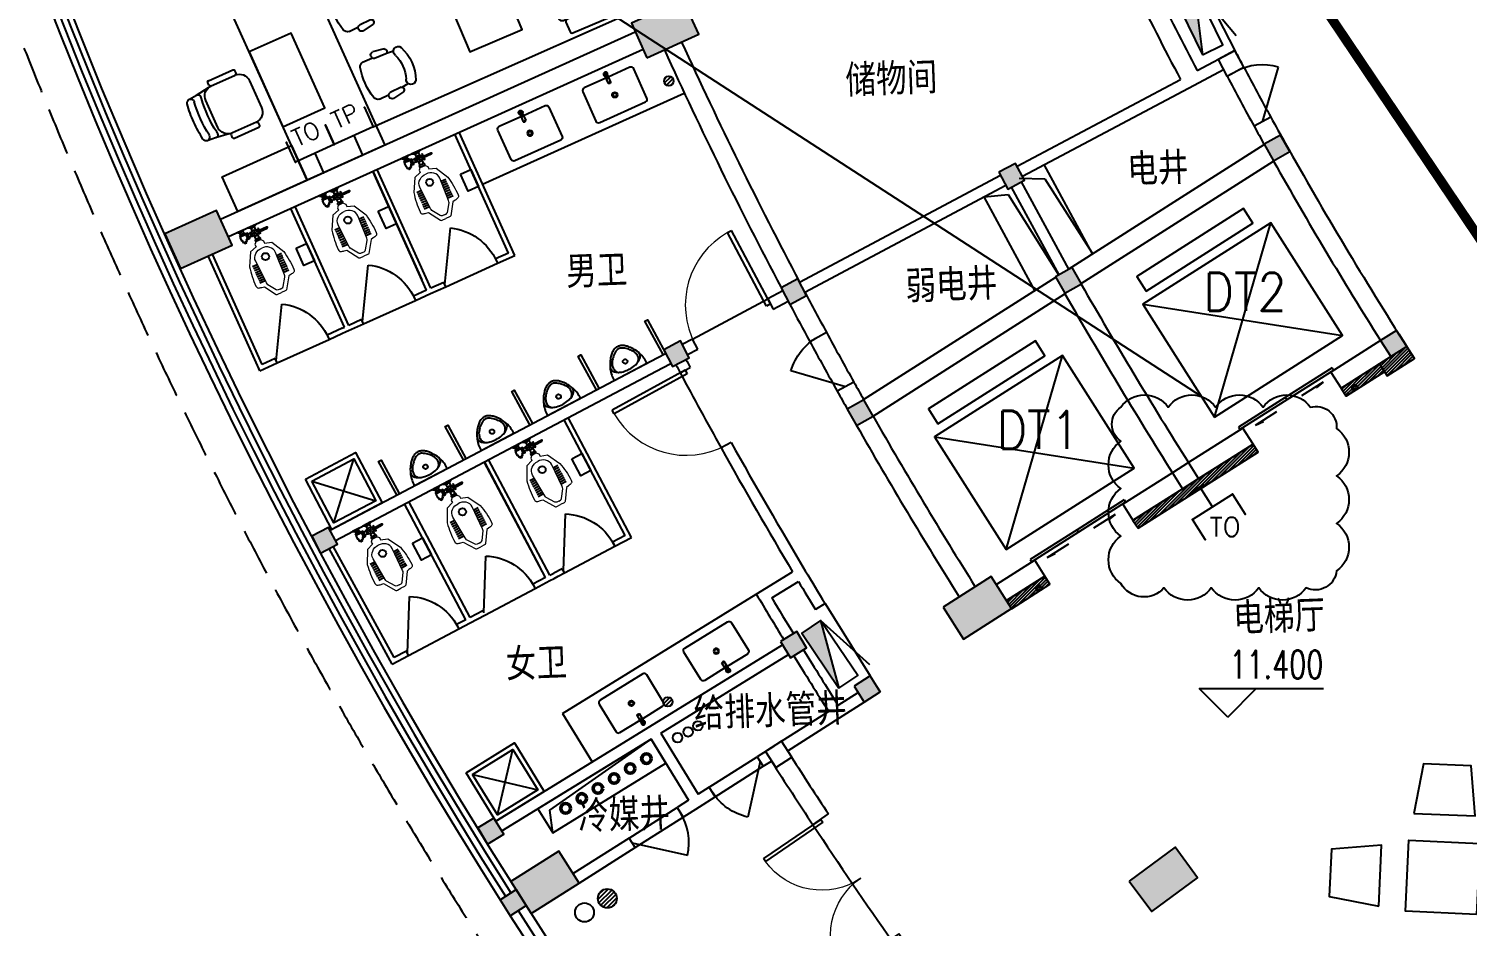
# Model space of a CAD drawing. Extents: x 13680 to 1640314, y -473492 to 65390.
# Drawn here: x 1422564 to 1437735, y -417148 to -407688 of the extents above; entities that cross this region are included whole.
import ezdxf
from ezdxf.enums import TextEntityAlignment as Align

# ---------------------------------------------------------------- set-up
doc = ezdxf.new("R2010")
doc.units = 0
doc.header["$LTSCALE"] = 1000
doc.header["$MEASUREMENT"] = 0
doc.linetypes.add('DASH', pattern=[0.35, 0.25, -0.1])
for name, color, linetype in [('0-桥架', 120, 'Continuous'), ('001', 93, 'Continuous'), ('ACS_FFG_FM_F', 7, 'Continuous'), ('AXIS', 1, 'Continuous'), ('COLUMN', 255, 'Continuous'), ('DIM_ELEV', 3, 'Continuous'), ('EQUIP-通讯', 6, 'Continuous'), ('LINE', 123, 'Continuous'), ('LVRTY', 153, 'Continuous'), ('PUB_HATCH', 8, 'Continuous'), ('PUB_TEXT', 7, 'Continuous'), ('S-提资20140812', 6, 'Continuous'), ('S-消防器材提资', 2, 'Continuous'), ('STAIR', 2, 'Continuous'), ('VPIPE-废水', 31, 'DASH'), ('VPIPE-污水', 2, 'DASH'), ('VPIPE-通气', 3, 'Continuous'), ('WALL', 255, 'Continuous'), ('WINDOW', 2, 'Continuous'), ('WIRE-照明', 120, 'Continuous'), ('卫生间洁具', 8, 'Continuous'), ('洁具', 5, 'Continuous'), ('装修家具', 8, 'Continuous')]:
    doc.layers.add(name, color=color, linetype=linetype)
doc.layers.add('74071 FF-SAN', color=4, linetype='Continuous', lineweight=20)
doc.layers.add('ACS_DLJ_QYG', color=6, linetype='Continuous', lineweight=50)
doc.styles.add('-DXTGEDITXT', font='GEDITXT', dxfattribs={"bigfont": 'DXT'})
doc.styles.add('_HZTXT', font='txt.shx', dxfattribs={"width": 0.8, "bigfont": 'HZTXT.shx'})
doc.styles.add('_TCH_DIM', font='SIMPLEX', dxfattribs={"bigfont": 'GBCBIG'})
doc.styles.add('_TCH_DIM_T3', font='SIMPLEX', dxfattribs={"width": 0.705882, "bigfont": 'GBCBIG'})
doc.styles.add('_TEL_DIM', font='SIMPLEX', dxfattribs={"width": 0.8, "height": 3.5, "bigfont": 'HZTXT'})
doc.styles.add('宋体', font='', dxfattribs={"width": 0.8})
doc.styles.get('宋体').set_extended_font_data('SimSun')
doc.linetypes.add('FENCELINE1', pattern='A,0.25,-0.1,[133,ltypeshp.shx,S=0.1,R=0,X=-0.1,Y=0],-0.1,1', length=1.45)
doc.dimstyles.new('_TCH_ARROW&&100', dxfattribs={"dimtxt": 297.5, "dimasz": 200, "dimexe": 250, "dimexo": 300, "dimgap": 126.25, "dimtad": 1, "dimdec": 0, "dimzin": 0, "dimdsep": 46, "dimtxsty": '_TCH_DIM_T3', "dimcen": 0.09, "dimclrt": 7, "dimazin": 2, "dimtfac": 1, "dimtdec": 0, "dimtix": 1, "dimtmove": 2, "dimatfit": 3, "dimfxl": 1, "dimtolj": 1, "dimtzin": 0, "dimarcsym": 0})

# ---------------------------------------------------------------- blocks, each defined once
blk = doc.blocks.new('dgfsadf')
at = {"layer": 'STAIR'}
for p, q in [((792700, -191091), (795200, -193291)), ((792700, -193291), (795200, -191091))]:
    blk.add_line(p, q, dxfattribs=at)
for points in [[(792700, -191091), (795200, -191091), (795200, -193291), (792700, -193291)], [(792863, -193444), (794950, -193444), (794950, -193732), (792863, -193732)]]:
    blk.add_lwpolyline(points, close=True, dxfattribs=at)
blk = doc.blocks.new('xfx-gz')
at = {"layer": 'S-消防器材提资'}
blk.add_hatch(color=8, dxfattribs=at).paths.add_polyline_path([(0, 240), (0, 0), (700, 0)])
at = {"layer": 'S-消防器材提资', "color": 8}
for p, q in [((678, 408), (0, 240)), ((0, 240), (700, 0))]:
    blk.add_line(p, q, dxfattribs=at)
blk.add_lwpolyline([(700, 0), (700, 240), (0, 240), (0, 0)], close=True, dxfattribs=at)
blk = doc.blocks.new('*D358')
at = {"layer": 'AXIS', "color": 0, "lineweight": -2, "transparency": 16777216}
for p, q in [((1497471, -403645), (1494221, -403645)), ((1545386, -459746), (1544877, -462956))]:
    blk.add_line(p, q, dxfattribs=at)
blk.add_arc((1554271, -403645), 59800, 180.19165, 260.80826, dxfattribs=at)
at = {"layer": 'AXIS', "color": 0, "transparency": 16777216}
for points in [[(1494438, -403845), (1494505, -403845), (1494471, -403645)], [(1544724, -462645), (1544714, -462710), (1544916, -462709)]]:
    blk.add_solid(points, dxfattribs=at)
at = {"layer": 'Defpoints', "color": 0, "transparency": 16777216}
for p in [(1497771, -403645), (1554271, -403645), (1500989, -430794), (1545433, -459450)]:
    blk.add_point(p, dxfattribs=at)
at = {"layer": 'AXIS', "color": 7, "transparency": 16777216, "insert": (1509008, -442304), "char_height": 297.5, "attachment_point": 5, "rotation": 310.5, "style": '_TCH_DIM_T3'}
blk.add_mtext('\\A1;81°', dxfattribs=at)
blk = doc.blocks.new('A$C00DD16A7')
at = {"layer": 'WALL'}
h = blk.add_hatch(dxfattribs=at)
h.set_pattern_fill('ANSI31', color=8, scale=15)
h.set_pattern_definition([(45, (-30687.793, -41431.23), (-16.83798, 16.83798), [])])
h.paths.add_polyline_path([(-1654, -1393), (-1680, -1351), (-1638, -1324), (-1611, -1366), (-1527, -1313), (-1581, -1228), (-1986, -1485), (-1932, -1570)])
h.paths.add_polyline_path([(-652, -639), (-598, -723), (-28, -361), (-39, -345), (88, -264), (98, -281), (668, 81), (615, 165)])
h.paths.add_polyline_path([(1597, 670), (1681, 723), (1654, 766), (1697, 792), (1723, 750), (2002, 927), (1949, 1012), (1544, 755)])
at = {"layer": 'WALL', "color": 2}
for points in [[(1544, 755), (1949, 1012), (2002, 927), (1597, 670)], [(-598, -723), (668, 81), (615, 165), (-652, -639)], [(-1932, -1570), (-1527, -1313), (-1581, -1228), (-1986, -1485)]]:
    blk.add_lwpolyline(points, close=True, dxfattribs=at)
for points in [[(1654, 766), (1681, 723), (1723, 750), (1697, 792), (1654, 766)], [(-39, -345), (-28, -361), (98, -281), (88, -264), (-39, -345)], [(-1680, -1351), (-1654, -1393), (-1611, -1366), (-1638, -1324), (-1680, -1351)]]:
    blk.add_lwpolyline(points, dxfattribs=at)
at = {"layer": 'WALL', "color": 1}
for centre in [(1689, 758), (-1646, -1358)]:
    blk.add_circle(centre, 15, dxfattribs=at)
blk = doc.blocks.new('A$C3F8F24B0')
at = {"layer": 'WALL'}
h = blk.add_hatch(dxfattribs=at)
h.set_pattern_fill('ANSI31', color=8, scale=15)
h.set_pattern_definition([(45, (-136182.277, -35183.407), (-16.8379802, 16.8379802), [])])
h.paths.add_polyline_path([(0, 127), (80, 0), (368, 182), (287, 309)])
at = {"layer": 'WALL', "color": 2}
blk.add_lwpolyline([(0, 127), (80, 0), (368, 182), (287, 309), (0, 127)], dxfattribs=at)
blk = doc.blocks.new('$DorLib2D$00000228')
at = {"color": 0}
blk.add_line((0.5, 0), (0, 0.866), dxfattribs=at)
blk.add_arc((0.5, 0), 1, 120, 180, dxfattribs=at)
blk = doc.blocks.new('A$C59BC2475')
at = {"layer": '卫生间洁具', "color": 8}
for p, q in [((15, 226), (50, 150)), ((42, 238), (76, 162))]:
    blk.add_line(p, q, dxfattribs=at)
for radius in [28.6, 19]:
    blk.add_circle((120, 29), radius, dxfattribs=at)
for centre, radius, start, end in [((22, 247), 21.9, 303.7888, 284.8126), ((22, 247), 11.7, 310.7142, 277.8871), ((22, 247), 10.2, 312.6958, 275.9055), ((23, 245), 2.73, 24.3007, 204.3007), ((298, 344), 295, 199.8088, 208.7925), ((-234, 104), 295, 19.8088, 28.7925), ((42, 203), 2.73, 204.3007, 24.3007)]:
    blk.add_arc(centre, radius, start, end, dxfattribs=at)
at = {"layer": '卫生间洁具', "color": 8, "extrusion": (-1.1128e-26, -1.18513e-26, -1)}
for centre in [(59, 165), (59, 164), (63, 156)]:
    blk.add_ellipse(centre, major_axis=(-13.3, -6), ratio=0.448066, start_param=3.141593, end_param=6.283185, dxfattribs=at)
blk = doc.blocks.new('A$C61F337F3')
at = {"layer": '卫生间洁具', "color": 4}
blk.add_lwpolyline([(-455, -170), (-683, -273, 0.414214), (-698, -313), (-559, -623, 0.414214), (-519, -638), (-36, -420, 0.414214), (-21, -380), (-161, -70, 0.414214), (-200, -55), (-429, -158)], format="xyb", dxfattribs=at)
at = {"layer": '卫生间洁具'}
blk.add_blockref('A$C59BC2475', (-480, -375), dxfattribs=at)
blk = doc.blocks.new('grgrewg')
at = {"layer": 'LVRTY', "color": 4}
blk.add_lwpolyline([(129402, -1172047), (130002, -1172047), (130002, -1172647), (129402, -1172647)], close=True, dxfattribs=at)
at = {"layer": 'LVRTY', "color": 8}
blk.add_lwpolyline([(129452, -1172097), (129952, -1172097), (129952, -1172597), (129452, -1172597)], close=True, dxfattribs=at)
for points in [[(129452, -1172097), (129952, -1172597)], [(129452, -1172597), (129952, -1172097)]]:
    blk.add_lwpolyline(points, dxfattribs=at)
blk = doc.blocks.new('$plan$00000387')
at = {"color": 4}
for points in [[(-195, 0), (195, 0, -0.056281), (192, -62, -0.051243), (175, -126, -0.047086), (144, -190, -0.038643), (109, -237, -0.050944), (77, -268, -0.073316), (37, -291, -0.092337), (0, -298, -0.092337), (-37, -291, -0.073316), (-77, -268, -0.050944), (-109, -237, -0.038643), (-144, -190, -0.047086), (-175, -126, -0.051243), (-192, -62, -0.056281)], [(0, -146, 0.999985), (0, -98, 0.999985)]]:
    blk.add_lwpolyline(points, format="xyb", close=True, dxfattribs=at)
at = {"color": 8}
for points in [[(-169, -140, -0.078162), (-171, -115, -0.158684), (-159, -87, -0.087457), (-117, -54, -0.073385), (-70, -37, -0.051629), (0, -29), (0, -29, -0.051629), (70, -37, -0.073385), (117, -54, -0.087457), (159, -87, -0.158684), (171, -115, -0.078162), (169, -140)], [(117, -54, -0.099174), (139, -85, -0.110283), (145, -118, -0.092873), (136, -158, -0.05733), (119, -188, -0.037877), (85, -227, -0.072182), (35, -264, -0.124936), (0, -273), (0, -273, -0.124936), (-35, -264, -0.072182), (-85, -227, -0.037877), (-119, -188, -0.05733), (-136, -158, -0.092873), (-145, -118, -0.110283), (-139, -85, -0.099174), (-117, -54)]]:
    blk.add_lwpolyline(points, format="xyb", dxfattribs=at)
blk = doc.blocks.new('A$C0B520725')
at = {"layer": '装修家具', "color": 8}
for p, q in [((574, 2310), (501, 2330)), ((582, 2303), (704, 2260)), ((597, 2354), (724, 2330)), ((832, 2230), (733, 2265)), ((432, 1942), (364, 1976)), ((419, 1893), (529, 1826)), ((442, 1941), (561, 1891)), ((676, 1828), (579, 1868)), ((292, 1581), (219, 1601)), ((300, 1574), (422, 1531)), ((315, 1625), (442, 1601)), ((550, 1500), (451, 1536)), ((1754, 1369), (1641, 1079)), ((1903, 1486), (1892, 1457)), ((1901, 1437), (1901, 1437)), ((2168, 1334), (1901, 1437)), ((2184, 1393), (1923, 1494)), ((2182, 1345), (2193, 1373)), ((150, 1213), (82, 1246)), ((2320, 1247), (2189, 1320)), ((2267, 1208), (2274, 1230)), ((2394, 1208), (2320, 1247)), ((137, 1164), (247, 1097)), ((160, 1212), (279, 1162)), ((394, 1098), (297, 1139)), ((1641, 1079), (1641, 1079)), ((2113, 896), (2225, 1186)), ((1684, 920), (1673, 892)), ((1701, 930), (1962, 829)), ((1704, 929), (1704, 929)), ((1682, 872), (1943, 771)), ((1963, 779), (1974, 808)), ((1996, 822), (2142, 788)), ((2118, 830), (2128, 849)), ((2142, 788), (2223, 765))]:
    blk.add_line(p, q, dxfattribs=at)
for points in [[(1123, 2572), (365, 613), (1204, 289), (1962, 2247)], [(1739, 1672), (1427, 864), (974, 1039), (1287, 1847)], [(1349, 662), (1204, 289), (1950, 0), (2095, 373)]]:
    blk.add_lwpolyline(points, close=True, dxfattribs=at)
for centre, radius, start, end in [((771, 2022), 489, 136.1102, 181.5881), ((778, 2019), 394, 138.5626, 179.1358), ((450, 2320), 51.9, 309.1666, 127.5841), ((598, 2326), 27.9, 91.0726, 236.5665), ((708, 2297), 36.8, 262.856, 65.3359), ((158, 2259), 708, 324.6071, 353.0912), ((791, 2173), 70.3, 1.2819, 54.3409), ((333, 2018), 51.9, 190.1142, 8.5317), ((438, 1914), 27.9, 81.1318, 226.6257), ((540, 1861), 36.8, 252.3624, 54.8424), ((684, 1898), 70.3, 263.3575, 316.4165), ((489, 1293), 489, 136.1102, 181.5881), ((496, 1290), 394, 138.5626, 179.1358), ((168, 1591), 51.9, 309.1666, 127.5841), ((316, 1597), 27.9, 91.0726, 236.5665), ((426, 1567), 36.8, 262.856, 65.3359), ((-124, 1530), 708, 324.6071, 353.0912), ((509, 1443), 70.3, 1.2819, 54.3409), ((1862, 1327), 117, 70.7594, 158.8492), ((1906, 1451), 15.6, 158.8492, 248.8492), ((1917, 1480), 15.6, 68.8492, 158.8492), ((2179, 1379), 15.6, 338.8492, 68.8492), ((51, 1288), 51.9, 190.1142, 8.5317), ((2167, 1350), 15.6, 248.8492, 338.8492), ((2116, 1228), 117, 338.8492, 65.7577), ((2304, 1218), 32.5, 61.5131, 158.7685), ((156, 1184), 27.9, 81.1318, 226.6257), ((258, 1132), 36.8, 252.3624, 54.8424), ((402, 1168), 70.3, 263.3575, 316.4165), ((1750, 1037), 117, 158.8492, 246.9389), ((1002, 1491), 1296, 330.2968, 347.4015), ((1081, 1462), 1296, 330.2968, 347.4015), ((2383, 1173), 37.3, 71.5424, 170.1312), ((1082, 1460), 1374, 338.9144, 347.4015), ((2382, 1168), 41.7, 349.0015, 72.8023), ((1699, 915), 15.6, 68.8492, 158.8492), ((1083, 1463), 1374, 330.2968, 338.7839), ((1688, 886), 15.6, 158.8492, 248.8492), ((1949, 785), 15.6, 248.8492, 338.8492), ((2004, 938), 117, 248.8492, 338.8492), ((1960, 814), 15.6, 338.8492, 59.8903), ((2146, 818), 30.1, 156.7185, 259.6921), ((2261, 805), 55.7, 165.1521, 226.8927), ((2242, 798), 38.4, 239.9658, 335.7013)]:
    blk.add_arc(centre, radius, start, end, dxfattribs=at)
blk = doc.blocks.new('A$C78CF44EF')
at = {"layer": '装修家具', "color": 8}
for p, q in [((2574, 1083), (1204, 1083)), ((1889, 1083), (1889, 401))]:
    blk.add_line(p, q, dxfattribs=at)
at = {"layer": '装修家具', "color": 4}
blk.add_line((2563, 1138), (1215, 1138), dxfattribs=at)
at = {"layer": '装修家具', "color": 4, "flags": 128}
for points in [[(1204, 478, -0.414214), (1182, 456), (1071, 456, -0.414216), (1049, 478), (1049, 1226, -0.198904), (1056, 1242, -0.198911), (1071, 1248), (1182, 1248, -0.414211), (1204, 1226, -0.414211)], [(1204, 1149), (1204, 1270, -0.198896), (1208, 1278, -0.198912), (1215, 1281), (2563, 1281, -0.414208), (2574, 1270), (2574, 1149)], [(1204, 1226), (1204, 445, 0.414215), (1248, 401), (2530, 401, 0.414214), (2574, 445), (2574, 1226)], [(2574, 1226, -0.414214), (2596, 1248), (2707, 1248, -0.198912), (2723, 1242, -0.198912), (2729, 1226), (2729, 478, -0.414218), (2707, 456), (2596, 456, -0.414216), (2574, 478, -0.414216)]]:
    blk.add_lwpolyline(points, format="xyb", dxfattribs=at)
at = {"layer": '装修家具', "color": 4}
blk.add_lwpolyline([(2489, -599), (1289, -599), (1289, 1), (2489, 1)], close=True, dxfattribs=at)
at = {"layer": '装修家具', "color": 8}
for centre, start, end in [((1215, 1149), 180, 270), ((2563, 1149), 270, 0)]:
    blk.add_arc(centre, 11, start, end, dxfattribs=at)
blk = doc.blocks.new('43f4f')
at = {"layer": '装修家具', "color": 4}
for points in [[(-14671, 28428), (-14217, 28887), (-14634, 29211), (-14989, 28856), (-14671, 28428)], [(-13738, 28902), (-13279, 28448), (-12956, 28865), (-13311, 29220), (-13738, 28902)], [(-13968, 27669), (-14498, 28199), (-13968, 28729), (-13437, 28199), (-13968, 27669)], [(-14197, 27496), (-14656, 27950), (-14980, 27533), (-14625, 27178), (-14197, 27496)], [(-13265, 27969), (-13719, 27510), (-13302, 27187), (-12947, 27542), (-13265, 27969)]]:
    blk.add_lwpolyline(points, dxfattribs=at)
blk = doc.blocks.new('A$C6CAE1B6A')
at = {"color": 8}
for p, q in [((186, 387), (186, 325)), ((209, 387), (209, 326)), ((233, 387), (233, 327)), ((257, 387), (257, 328)), ((281, 387), (281, 329)), ((305, 387), (305, 330)), ((329, 387), (329, 331)), ((353, 387), (353, 332)), ((376, 387), (376, 333)), ((732, 361), (716, 361)), ((732, 338), (716, 338)), ((755, 366), (732, 366)), ((755, 331), (732, 331)), ((770, 391), (770, 311)), ((664, 240), (622, 240)), ((663, 201), (622, 201)), ((753, 240), (714, 240)), ((753, 201), (715, 201)), ((770, 268), (770, 172)), ((186, 53), (186, 115)), ((209, 53), (209, 114)), ((233, 53), (233, 113)), ((257, 53), (257, 112)), ((281, 53), (281, 111)), ((305, 53), (305, 110)), ((329, 53), (329, 109)), ((353, 53), (353, 108)), ((376, 53), (376, 107))]:
    blk.add_line(p, q, dxfattribs=at)
for points in [[(716, 374), (712, 374), (712, 378), (706, 378), (706, 382), (671, 382), (671, 376), (646, 376), (646, 363), (631, 363), (631, 344), (646, 344), (646, 329), (661, 329), (661, 324), (667, 324), (667, 313), (707, 313), (719, 321)], [(605, 247), (605, 193)], [(622, 193), (622, 247)], [(669, 245), (669, 263), (712, 263), (712, 243)], [(712, 197), (712, 178), (669, 178), (669, 195)], [(683, 167), (683, 83), (686, 80), (686, 76), (690, 76)], [(697, 167), (697, 83), (694, 80), (694, 76), (690, 76)]]:
    blk.add_lwpolyline(points, dxfattribs=at)
for points in [[(719, 313), (660, 313), (660, 293), (719, 293)], [(732, 379), (716, 379), (716, 321), (732, 321)], [(718, 178), (662, 178), (662, 167), (718, 167)], [(671, 293), (709, 293), (709, 263), (671, 263)]]:
    blk.add_lwpolyline(points, close=True, dxfattribs=at)
for centre, radius in [((416, 220), 37.7), ((689, 220), 32.4), ((689, 220), 12)]:
    blk.add_circle(centre, radius, dxfattribs=at)
for centre, radius, start, end in [((808, 351), 55, 133.5861, 226.4139), ((614, 239), 12, 43.7102, 136.2898), ((614, 201), 12, 223.7102, 316.2898), ((817, 220), 67.5, 135.0245, 224.9756)]:
    blk.add_arc(centre, radius, start, end, dxfattribs=at)
at = {"layer": '74071 FF-SAN', "color": 8}
for points in [[(605, 220), (605, 244), (578, 269), (551, 269), (526, 343), (387, 417, 0.052543), (173, 440, 0.132929), (154, 435, 0.161391), (145, 425, 0.043176), (139, 407, 0.005173), (135, 387), (130, 361), (5, 279, 0.19508), (0, 262), (0, 220)], [(41, 220), (41, 242, -0.210701), (52, 261), (136, 319, -0.078002), (159, 324), (413, 335, -0.245665), (487, 300, -0.196051), (513, 220, -0.196051)], [(605, 220), (605, 196), (578, 171), (551, 171), (526, 97), (387, 23, -0.052543), (173, 0, -0.132929), (154, 5, -0.161391), (145, 15, -0.043176), (139, 33, -0.005173), (135, 53), (130, 79), (5, 161, -0.19508), (0, 178), (0, 220)], [(41, 220), (41, 198, 0.210701), (52, 179), (136, 121, 0.078002), (159, 116), (413, 105, 0.245665), (487, 140, 0.196051), (513, 220, 0.196051)]]:
    blk.add_lwpolyline(points, format="xyb", dxfattribs=at)
blk = doc.blocks.new('$DorLib2D$00000130')
at = {"color": 0, "linetype": 'Continuous'}
for p, q in [((-0.533, 0.66), (-0.533, 0.513)), ((0, 0.66), (-0.533, 0.66)), ((0, 0.513), (0, 0.66)), ((0.533, 0.66), (0, 0.66)), ((0.533, 0.66), (0.533, 0.513)), ((0, 0.513), (-0.533, 0.513)), ((0.533, 0.513), (0, 0.513)), ((-0.385, 0.269), (-0.14, 0.269)), ((-0.385, 0.269), (-0.3, 0.214)), ((-0.3, 0.214), (-0.3, 0.269)), ((0.385, 0.269), (0.14, 0.269)), ((0.3, 0.214), (0.3, 0.269)), ((0.385, 0.269), (0.3, 0.214))]:
    blk.add_line(p, q, dxfattribs=at)
blk = doc.blocks.new('$DorLib2D$00000114')
at = {"color": 0}
blk.add_line((0.5, 0), (-0.207, 0.707), dxfattribs=at)
blk.add_arc((0.5, 0), 1, 135, 180, dxfattribs=at)
blk = doc.blocks.new('$DorLib2D$00000001')
for p, q in [((0.45, 0.975), (0.5, 0.975)), ((0.45, 0), (0.45, 0.975)), ((0.5, 0), (0.5, 0.975)), ((0.5, 0), (0.45, 0))]:
    blk.add_line(p, q)
at = {"lineweight": 13}
blk.add_arc((0.475, 0), 0.975, 91.4693, 180, dxfattribs=at)
blk = doc.blocks.new('$DorLib2D$00000002')
for p, q in [((-0.5, 0), (-0.5, 0.4875)), ((-0.475, 0.4875), (-0.5, 0.4875)), ((-0.475, 0), (-0.475, 0.4875)), ((0.475, 0), (0.475, 0.4875)), ((0.475, 0.4875), (0.5, 0.4875)), ((0.5, 0), (0.5, 0.4875)), ((-0.5, 0), (-0.475, 0)), ((0.5, 0), (0.475, 0))]:
    blk.add_line(p, q)
at = {"lineweight": 13}
for centre, start, end in [((-0.4875, 0), 0, 88.53072), ((0.4875, 0), 91.46928, 180)]:
    blk.add_arc(centre, 0.4875, start, end, dxfattribs=at)
blk = doc.blocks.new('_FZHK')
blk.add_lwpolyline([(-0.5, -0.5), (0.5, -0.5), (0.5, 0.5), (-0.5, 0.5)], close=True)
blk = doc.blocks.new('$equip$00001847')
for p, q in [((-0.5, 0.499), (-0.5, 0.999)), ((0.5, 0.999), (0.5, 0.499)), ((0.5, 0.499), (-0.5, 0.499)), ((0, 0.5), (0, 0))]:
    blk.add_line(p, q)
for p in [(-0.5, 0.999), (0.5, 0.999), (-0.5, 0.499), (0.5, 0.499), (0, 0)]:
    blk.add_point(p)
at = {"color": 7, "style": '_TEL_DIM'}
blk.add_attdef('$TEXT$', text='', height=0.4, dxfattribs=at).set_placement((0, 0.999), align=Align.MIDDLE_CENTER)
at = {"color": 7, "style": '_TEL_DIM', "flags": 1}
blk.add_attdef('A', text='', height=0.00002, dxfattribs=at).set_placement((0, 0), align=Align.MIDDLE_CENTER)
blk = doc.blocks.new('$equip$00001867')
for p, q in [((-0.5, 0.499), (-0.5, 0.999)), ((0.5, 0.999), (0.5, 0.499)), ((0.5, 0.499), (-0.5, 0.499)), ((0, 0.5), (0, 0))]:
    blk.add_line(p, q)
for p in [(-0.5, 0.999), (0.5, 0.999), (-0.5, 0.499), (0.5, 0.499), (0, 0)]:
    blk.add_point(p)
at = {"color": 7, "style": '_TEL_DIM'}
blk.add_attdef('$TEXT$', text='', height=0.4, dxfattribs=at).set_placement((0, 0.999), align=Align.MIDDLE_CENTER)
at = {"color": 7, "style": '_TEL_DIM', "flags": 1}
blk.add_attdef('A', text='', height=0.00002, dxfattribs=at).set_placement((0, 0), align=Align.MIDDLE_CENTER)
blk = doc.blocks.new('4FX')
at = {"layer": '001'}
h = blk.add_hatch(dxfattribs=at)
h.set_pattern_fill('ANSI31', color=256, scale=20, style=0)
h.set_pattern_definition([(45, (912021.59, 1496734.785), (-22.4506403, 22.4506403), [])])
edge = h.paths.add_edge_path()
edge.add_arc((1508911.4, -433017.2), 100, 0, 360)
at = {"layer": 'PUB_HATCH', "linetype": 'ByBlock'}
for points in [[(1509712.1, -423544.1), (1509165.3, -423791), (1509329.9, -424155.6), (1509876.7, -423908.7)], [(1516013.1, -424970.7), (1515838.6, -425068.4), (1515936.4, -425242.9), (1516110.9, -425145.1)], [(1513311.3, -425445.9), (1513217.7, -425269.1), (1513041, -425362.7), (1513134.5, -425539.5)], [(1504790.5, -425766.2), (1504244, -426012.9, 0.0018248), (1504408.6, -426377.5), (1504955.1, -426130.8)], [(1513814.2, -426365.8), (1513640, -426464.1), (1513738.3, -426638.3), (1513912.5, -426540)], [(1510920, -426485.9), (1510743.3, -426579.5), (1510836.9, -426756.3), (1511013.6, -426662.7)], [(1517236.2, -427030.3), (1517067.3, -427137.5), (1517174.5, -427306.4), (1517343.3, -427199.2)], [(1509682.6, -427141.1), (1509505.8, -427234.7), (1509599.4, -427411.5), (1509776.2, -427317.9)], [(1511615.9, -427760.5), (1511442, -427859.3), (1511540.8, -428033.2), (1511714.7, -427934.4)], [(1505971, -429106.3), (1505794.4, -429199.8, 0.0009124), (1505888, -429376.6), (1506064.6, -429283.1)], [(1513175.3, -429962.5), (1512960.9, -429624.8), (1512454.3, -429946.3), (1512668.7, -430284)], [(1510908.5, -430205.3), (1510738.1, -430310.1), (1510842.9, -430480.5), (1511013.3, -430375.7)], [(1511683.7, -430672.5), (1511514.8, -430779.6), (1511622, -430948.5), (1511790.8, -430841.3)], [(1507714.7, -432170.2), (1507544.6, -432274.9, 0.0009124), (1507649.4, -432445.2), (1507819.5, -432340.5)], [(1514898.9, -432477.5), (1514416.3, -432834), (1514654, -433155.8), (1515136.6, -432799.3)]]:
    blk.add_hatch(color=256, dxfattribs=at).paths.add_polyline_path(points)
h = blk.add_hatch(color=256, dxfattribs=at)
h.paths.add_polyline_path([(1508401.6, -432518.3), (1507895.3, -432839.6, 0.0018248), (1508109.6, -433177.3), (1508615.9, -432856)])
h.paths.add_polyline_path([(1507948.5, -432924.2), (1507779.8, -433031.3, 0.0004545), (1507833.3, -433115.8), (1507886.8, -433200.2), (1508055.7, -433093.1)])
at = {"layer": '洁具'}
h = blk.add_hatch(dxfattribs=at)
h.set_pattern_fill('ANSI31', color=256, scale=20, style=0)
h.set_pattern_definition([(45, (1418759.782, -517011.638), (-22.45064, 22.45064), [])])
h.paths.add_polyline_path([(1509609.6, -424401.2, 1), (1509509.6, -424401.2, 1)])
h = blk.add_hatch(dxfattribs=at)
h.set_pattern_fill('ANSI31', color=256, scale=20, style=0)
h.set_pattern_definition([(45, (1418749.798, -523554.926), (-22.45064, 22.45064), [])])
h.paths.add_polyline_path([(1509599.6, -430944.5, 1), (1509499.6, -430944.5, 1)])
at = {"layer": '001'}
for centre in [(1508911.4, -433017.2), (1508670.7, -433165)]:
    blk.add_circle(centre, 100, dxfattribs=at)
at = {"layer": 'ACS_DLJ_QYG'}
for centre in [(1509153.3, -431648.8), (1509323.6, -431544), (1508982.9, -431753.6), (1508642.2, -431963.2), (1508812.6, -431858.4), (1508471.9, -432068)]:
    blk.add_circle(centre, 50, dxfattribs=at)
at = {"layer": 'ACS_FFG_FM_F'}
blk.add_lwpolyline([(1508177.4, -432074), (1508338.1, -432327.3), (1509529.9, -431593.3), (1509372.7, -431337.8)], close=True, dxfattribs=at)
blk.add_lwpolyline([(1508338.1, -432327.3), (1508306, -432088.3), (1509372.7, -431337.8)], dxfattribs=at)
at = {"layer": 'DIM_ELEV'}
for p, q in [((1515454.8, -431105.6), (1515154.8, -430805.6)), ((1515154.8, -430805.6), (1516463.4, -430805.6)), ((1515454.8, -431105.6), (1515754.8, -430805.6))]:
    blk.add_line(p, q, dxfattribs=at)
at = {"layer": 'LINE', "color": 8, "linetype": 'DASH', "ltscale": 2}
blk.add_arc((1554271.3, -403645.3), 55400, 179.17262, 261.82632, dxfattribs=at)
at = {"layer": 'LINE', "linetype": 'DASH', "ltscale": 2}
blk.add_arc((1554271.3, -403645.3), 40400, 178.86539, 262.13356, dxfattribs=at)
at = {"layer": 'LVRTY'}
blk.add_line((1507733, -426277.3), (1507753.5, -426322.8), dxfattribs=at)
at = {"layer": 'PUB_TEXT', "linetype": 'Continuous', "ltscale": 1.1}
for p, q in [((1514029, -426222.8), (1513519.1, -425281.6)), ((1513255.3, -425424.4), (1513525.6, -425432.9)), ((1513525.6, -425432.9), (1514020.7, -426207.6)), ((1512885.6, -425623.7), (1513139.9, -425597.2)), ((1513420, -426610.2), (1512885.6, -425623.7)), ((1513139.9, -425597.2), (1513673.7, -426448.8))]:
    blk.add_line(p, q, dxfattribs=at)
at = {"layer": 'VPIPE-废水', "linetype": 'Continuous'}
blk.add_circle((1509866.9, -431198.6), 50, dxfattribs=at)
at = {"layer": 'VPIPE-污水', "linetype": 'Continuous'}
blk.add_circle((1509652.5, -431323.2), 50, dxfattribs=at)
at = {"layer": 'VPIPE-通气', "linetype": 'Continuous'}
blk.add_circle((1509763.2, -431262.8), 50, dxfattribs=at)
at = {"layer": 'WALL', "color": 4, "linetype": 'ByBlock'}
blk.add_line((1515083.7, -423206.4), (1515530, -424079.7), dxfattribs=at)
at = {"layer": 'WALL'}
for p, q in [((1504832.1, -425858.3), (1509206.8, -423883)), ((1504914.4, -426040.5), (1509289.1, -424065.3)), ((1515132.5, -424290.4), (1515529.9, -424079.1)), ((1515100.4, -424443.4), (1515409.3, -424279.1)), ((1515447.5, -424350.6), (1515520.8, -424310.9)), ((1515623.1, -424255.4), (1515623.3, -424255.3)), ((1513234, -425299.9), (1514955.9, -424384.3)), ((1513290.1, -425405.9), (1515100.4, -424443.4)), ((1515909.2, -424782.8), (1515733.4, -424878.1)), ((1513775.2, -426384.2), (1515840, -425071)), ((1513910, -426535.5), (1515938.2, -425245.6)), ((1510938.5, -426520.4), (1513057.4, -425393.8)), ((1510994.7, -426626.4), (1513113.5, -425499.8)), ((1513170.8, -425520.3), (1513672.2, -426445.9)), ((1513276.8, -425464.2), (1513775.2, -426384.2)), ((1511614.9, -427758.2), (1513642.5, -426468.6)), ((1510761.7, -426614.4), (1510603.2, -426698.7)), ((1510603.2, -426698.7), (1510659.5, -426804.6)), ((1510659.5, -426804.6), (1510817.9, -426720.4)), ((1511713.8, -427932.3), (1513737.5, -426645.2)), ((1511047.1, -427146.6), (1511222.2, -427050)), ((1509808.6, -427121.2), (1509702, -427177.8)), ((1509758.2, -427283.9), (1509864.9, -427227.2)), ((1509864.9, -427227.2), (1509808.6, -427121.2)), ((1517067.4, -427137.2), (1516543.7, -427469.5)), ((1517343.2, -427199), (1517343.4, -427198.9)), ((1505987.2, -429137), (1509437.5, -427318.5)), ((1509437.3, -427318.6), (1509525.4, -427271.7)), ((1509493.6, -427424.6), (1509581.6, -427377.8)), ((1516650.9, -427638.4), (1517174.3, -427306.2)), ((1506043.4, -429243), (1509493.4, -427424.7)), ((1509680.7, -427478.2), (1509786, -427420.7)), ((1516543.7, -427469.5), (1516650.9, -427638.4)), ((1511512, -427575.3), (1511336.9, -427671.9)), ((1515615, -428058.9), (1515040.9, -428423.2)), ((1515722.1, -428227.8), (1515615, -428058.9)), ((1510217.3, -428210.6), (1510111.9, -428268.2)), ((1515147.8, -428592.3), (1515722.1, -428227.8)), ((1514872.1, -428530.4), (1514348.3, -428862.8)), ((1514455.5, -429031.7), (1514978.9, -428699.5)), ((1514348.3, -428862.8), (1514455.5, -429031.7)), ((1513419.5, -429452.2), (1513014.5, -429709.2)), ((1513526.7, -429621.1), (1513419.5, -429452.2)), ((1510482.4, -429809.7), (1510865.7, -429573.9)), ((1513121.7, -429878.1), (1513526.7, -429621.1)), ((1510646.3, -429849.8), (1510927.4, -429676.9)), ((1511208.3, -429909.2), (1511105.9, -429971.7)), ((1509361, -431204.1), (1510759, -430344)), ((1509474.9, -431274.9), (1510821.9, -430446.3)), ((1511346.2, -430981.2), (1511557.6, -430847)), ((1511726.4, -430739.9), (1511726.6, -430739.8)), ((1511726.6, -430739.8), (1511790.9, -430841.1)), ((1511790.7, -430841.2), (1511790.9, -430841.1)), ((1511359.9, -431114.6), (1511621.9, -430948.3)), ((1510749.2, -431360), (1511244.9, -431045.5)), ((1510814.3, -431460.9), (1511359.9, -431114.6)), ((1507735.6, -432204.1), (1509361, -431204.1)), ((1509474.9, -431274.9), (1509870.4, -431917.7)), ((1507798.4, -432306.3), (1509372.7, -431337.8)), ((1509372.7, -431337.8), (1509769.1, -431982)), ((1510662.6, -431415), (1510491.7, -431523.4)), ((1510662.6, -431415), (1510684.6, -431401)), ((1510491.7, -431523.4), (1510556, -431624.7)), ((1510556, -431624.7), (1510642.6, -431569.8)), ((1509985.1, -431844.9), (1509870.4, -431917.7)), ((1510049.4, -431946.2), (1509985.1, -431844.9)), ((1509769.1, -431982), (1509647.3, -432059.3)), ((1509647.3, -432059.3), (1509711.6, -432160.7)), ((1509711.6, -432160.7), (1509883.4, -432051.6)), ((1509883.4, -432051.6), (1510049.4, -431946.2)), ((1511079.1, -432240.3), (1511244.3, -432127.5)), ((1507565.1, -432308.9), (1507565.2, -432308.9)), ((1507565.1, -432308.9), (1507628, -432411.1)), ((1509140.7, -432380.8), (1508551.6, -432754.7)), ((1509205, -432482.2), (1509140.7, -432380.8)), ((1507628, -432411.1), (1507628.1, -432411.1)), ((1508615.9, -432856), (1509205, -432482.2)), ((1507779.7, -433031.4), (1507948.5, -432924.2)), ((1507948.5, -432924.2), (1508055.7, -433093.1)), ((1507779.7, -433031.4), (1507886.8, -433200.2)), ((1507886.8, -433200.2), (1508055.7, -433093.1))]:
    blk.add_line(p, q, dxfattribs=at)
at = {"layer": 'WALL', "color": 8, "linetype": 'ByBlock'}
blk.add_line((1511208.3, -429909.2), (1511683.7, -430672.5), dxfattribs=at)
at = {"layer": 'WALL'}
for centre, radius, start, end in [((1554271.3, -403645.3), 44450, 206.39368, 207.81178), ((1554271.3, -403645.3), 44250, 206.54185, 207.81093), ((1554271.3, -403645.3), 49000, 204.53279, 207.82925), ((1554271.3, -403645.3), 49200, 204.53232, 207.78401), ((1554271.4, -403645.3), 43800.1, 207.80899, 208.06986), ((1554271.4, -403645.3), 44000.1, 208.07058, 208.07165), ((1554271.4, -403645.3), 43800.1, 208.85474, 209.26306), ((1554271.4, -403645.3), 44000.1, 208.85296, 209.13616), ((1554271.4, -403645.3), 43800.1, 209.26306, 212.53081), ((1554271.4, -403645.3), 44000.1, 209.40074, 212.26978), ((1554271.3, -403645.3), 49000, 207.96957, 208.53175), ((1560865.8, -399566.4), 54153.8, 209.87628, 212.19942), ((1554271.3, -403645.3), 49200, 208.01692, 208.53318), ((1560865.8, -399566.4), 54353.8, 209.88067, 212.20016), ((1554271.2, -403645.6), 50440, 208.01383, 208.12228), ((1554271.2, -403645.6), 50560, 208.01356, 208.12349), ((1554271.3, -403645.3), 49200, 209.23191, 209.48207), ((1554271.3, -403645.3), 49000, 209.23333, 209.4787), ((1554271.3, -403645.3), 49000, 209.71285, 212.16614), ((1554271.3, -403645.3), 49200, 209.71498, 212.16709), ((1554271.2, -403645.6), 50560, 209.14341, 210.85206), ((1554271.2, -403645.6), 50440, 209.14462, 210.9193), ((1554271.2, -403645.6), 50440, 210.9193, 211.37863), ((1554271.2, -403645.6), 51010, 210.85866, 211.4879), ((1554271.2, -403645.6), 50560, 210.98805, 211.37863), ((1554271.2, -403645.6), 50890, 210.99202, 211.48763), ((1554271.2, -403645.6), 50890, 211.71281, 212.48987), ((1554271.2, -403645.6), 51010, 211.71254, 212.48966), ((1554271.3, -403645.3), 51800, 212.62122, 213.50616), ((1554271.3, -403645.3), 51600, 212.71033, 213.50294)]:
    blk.add_arc(centre, radius, start, end, dxfattribs=at)
at = {"layer": 'WINDOW'}
for p, q in [((1509808.6, -427121.2), (1510603.2, -426698.7)), ((1509985.1, -431844.9), (1510491.7, -431523.4)), ((1510049.4, -431946.2), (1510556, -431624.7)), ((1509140.7, -432380.8), (1509647.3, -432059.3)), ((1509205, -432482.2), (1509711.6, -432160.7))]:
    blk.add_line(p, q, dxfattribs=at)
for centre, radius, start, end in [((1554271.3, -403645.3), 55000, 179.58332, 212.4), ((1554271.3, -403645.3), 40800, 179.43829, 261.56064), ((1554271.3, -403645.3), 54933, 179.6527, 212.2957), ((1554271.3, -403645.3), 54867, 179.7212, 212.29557), ((1554271.3, -403645.3), 40933, 179.62629, 261.37265), ((1554271.3, -403645.3), 40867, 179.53315, 261.46579), ((1554271.3, -403645.3), 54800, 179.79091, 261.20908), ((1554271.3, -403645.3), 41000, 179.72053, 261.27841), ((1554271.4, -403645.3), 44000.1, 208.07165, 208.85296), ((1554271.4, -403645.3), 43800.1, 208.06986, 208.85474), ((1554271.3, -403645.3), 49000, 208.53175, 209.23333), ((1554271.3, -403645.3), 49200, 208.53318, 209.23191), ((1554271.2, -403645.6), 50560, 208.12349, 209.14341), ((1554271.3, -403645.3), 51800, 213.50616, 215.16536), ((1554261.2, -403655.3), 54985.9, 212.5011, 228.49685)]:
    blk.add_arc(centre, radius, start, end, dxfattribs=at)
at = {"layer": 'WINDOW', "linetype": 'FENCELINE1', "ltscale": 0.5}
blk.add_arc((1554261.2, -403655.2), 54885.9, 212.50129, 228.49666, dxfattribs=at)
at = {"layer": '卫生间洁具', "color": 4}
for p, q in [((1507596.1, -425488), (1509723.5, -424527.5)), ((1507869.7, -426215.5), (1507303.7, -424962)), ((1507935.8, -426240.5), (1507349.2, -424941.4)), ((1507003.8, -426606.5), (1506437.8, -425352.9)), ((1506440.5, -425358.8), (1506954.9, -426498)), ((1507049.4, -426585.9), (1506483.4, -425332.3)), ((1506137.9, -426997.5), (1505571.9, -425743.9)), ((1506183.5, -426976.9), (1505617.5, -425723.3)), ((1505239.3, -427437.2), (1504701.2, -426245.4)), ((1505272.1, -427388.4), (1504746.7, -426224.9)), ((1507869.7, -426215.5), (1507733, -426277.3)), ((1507753.5, -426322.8), (1507935.8, -426240.5)), ((1507003.8, -426606.5), (1506867.1, -426668.2)), ((1507047.2, -426641.8), (1507206.7, -426569.7)), ((1507186.1, -426524.2), (1507049.4, -426585.9)), ((1507206.7, -426569.7), (1507186.1, -426524.2)), ((1506867.1, -426668.2), (1506887.7, -426713.8)), ((1506887.7, -426713.8), (1507047.2, -426641.8)), ((1506320.3, -426915.1), (1506183.5, -426976.9)), ((1506340.9, -426960.7), (1506320.3, -426915.1)), ((1506115.1, -427007.7), (1505955.6, -427079.8)), ((1505955.6, -427079.8), (1505976.2, -427125.3)), ((1505976.2, -427125.3), (1506112.9, -427063.6)), ((1506112.9, -427063.6), (1506158.5, -427043)), ((1506112.9, -427063.6), (1506112.9, -427063.6)), ((1506115.1, -427007.7), (1506137.9, -426997.5)), ((1506158.5, -427043), (1506181.3, -427032.7)), ((1506158.5, -427043), (1506158.5, -427043)), ((1506181.3, -427032.7), (1506340.9, -426960.7)), ((1505408.8, -427326.7), (1505272.1, -427388.4)), ((1505292.7, -427434), (1505429.4, -427372.2)), ((1505429.4, -427372.2), (1505408.8, -427326.7)), ((1505247.1, -427454.5), (1505236.8, -427431.7)), ((1505247.1, -427454.5), (1505292.7, -427434)), ((1505292.7, -427434), (1505292.7, -427434)), ((1509099.3, -429191), (1508454.7, -427972.5)), ((1509166.9, -429211.8), (1508498.9, -427949.1)), ((1508259.6, -429635.2), (1507613.6, -428414.1)), ((1507616.6, -428419.8), (1508201.2, -429524.7)), ((1508303.8, -429611.8), (1507657.8, -428390.7)), ((1507419.8, -430079.5), (1506773.8, -428858.4)), ((1507464, -430056.1), (1506818, -428835)), ((1509099.3, -429191), (1508966.8, -429261.1)), ((1506643.5, -430546.7), (1505976.5, -429329.5)), ((1506663.7, -430479.5), (1506020.7, -429306.1)), ((1508966.8, -429261.1), (1508990.1, -429305.3)), ((1508990.1, -429305.3), (1509166.9, -429211.8)), ((1508259.6, -429635.2), (1508127, -429705.3)), ((1508303.8, -429611.8), (1508348, -429588.4)), ((1508305.1, -429667.7), (1508349.3, -429644.3)), ((1508436.4, -429541.7), (1508348, -429588.4)), ((1508349.1, -429643.9), (1508393.3, -429620.6)), ((1508349.1, -429643.9), (1508349.3, -429644.3)), ((1508393.3, -429620.6), (1508393.5, -429620.9)), ((1508393.5, -429620.9), (1508459.8, -429585.9)), ((1508459.8, -429585.9), (1508436.4, -429541.7)), ((1508127, -429705.3), (1508150.4, -429749.5)), ((1508150.4, -429749.5), (1508305.1, -429667.7)), ((1508438.1, -431067.4), (1510482.4, -429809.7)), ((1507419.8, -430079.5), (1507322, -430131.2)), ((1507345.3, -430175.4), (1507465.3, -430112)), ((1507596.7, -429985.9), (1507464, -430056.1)), ((1507465.3, -430112), (1507620, -430030.1)), ((1507322, -430131.2), (1507345.3, -430175.4)), ((1506791.6, -430411.8), (1506663.7, -430479.5)), ((1506815, -430456), (1506791.6, -430411.8)), ((1506643.5, -430546.7), (1506815, -430456)), ((1508438.1, -431067.4), (1508752.5, -431578.4))]:
    blk.add_line(p, q, dxfattribs=at)
at = {"layer": '卫生间洁具', "color": 8}
for p, q in [((1507206.7, -426569.7), (1507753.5, -426322.8)), ((1506340.9, -426960.7), (1506887.7, -426713.8)), ((1505429.4, -427372.2), (1505976.2, -427125.3)), ((1508459.8, -429585.9), (1508990.1, -429305.3)), ((1507620, -430030.1), (1508150.4, -429749.5)), ((1506815, -430456), (1507345.3, -430175.4))]:
    blk.add_line(p, q, dxfattribs=at)
at = {"layer": '卫生间洁具', "color": 4}
for points in [[(1507361.5, -425381.8), (1507470.9, -425332.4), (1507553.2, -425514.7), (1507443.8, -425564)], [(1506495.7, -425772.7), (1506605.1, -425723.3), (1506687.4, -425905.6), (1506578, -425955)], [(1505629.8, -426163.7), (1505739.2, -426114.3), (1505821.5, -426296.6), (1505712.1, -426346)], [(1508537.3, -428385.2), (1508643.4, -428329.1), (1508736.9, -428505.9), (1508630.9, -428562)], [(1506857.6, -429273.4), (1506963.7, -429217.3), (1507057.2, -429394), (1506951.1, -429450.2)]]:
    blk.add_lwpolyline(points, close=True, dxfattribs=at)
for points in [[(1509499, -427284.9), (1509307.7, -426933.4), (1509333.8, -426919.2), (1509525.1, -427270.7)], [(1508796.9, -427654.8), (1508605.6, -427303.4), (1508631.8, -427289.1), (1508823, -427640.6)], [(1508094.9, -428024.8), (1507903.6, -427673.3), (1507929.7, -427659.1), (1508121, -428010.5)], [(1507392.8, -428394.7), (1507201.5, -428043.2), (1507227.7, -428029), (1507418.9, -428380.5)], [(1506690.8, -428764.6), (1506499.5, -428413.1), (1506525.6, -428398.9), (1506716.9, -428750.4)]]:
    blk.add_lwpolyline(points, dxfattribs=at)
at = {"layer": '洁具'}
for centre in [(1509559.6, -424401.2), (1509549.6, -430944.5)]:
    blk.add_circle(centre, 50, dxfattribs=at)
at = {"xscale": -1, "rotation": 3.149138477894918}
blk.add_blockref('A$C0B520725', (1506962.3, -425668.6), dxfattribs=at)
at = {"extrusion": (0, 0, -1), "xscale": 0.6399999999490995, "yscale": 0.6399999999490995, "zscale": -0.6400000000000005, "rotation": 147.5429523574442}
for p in [(-1152867.5, -803404), (-1150671, -804801.1)]:
    blk.add_blockref('dgfsadf', p, dxfattribs=at)
at = {"layer": 'COLUMN'}
for p, xscale, yscale, zscale, rotation in [((1509521, -423849.8), 600.0000000000225, 400.0000000001496, 400.0000000001496, 24.29999999999866), ((1504599.4, -426071.9), 600.0000000000588, 399.9999999999046, 399.9999999999046, 24.29893605636152), ((1512814.8, -429954.4), 399.9999999999689, 600.0000000000781, 600.0000000000781, 302.39999994225), ((1508255.4, -432847.9), 399.9999999999689, 600.0000000000781, 600.0000000000781, 302.39999994225), ((1514776.4, -432816.6), 400.0000000000468, 600.0000000000948, 600.0000000000948, 306.449978594037)]:
    blk.add_blockref('_FZHK', p, dxfattribs=dict(at, xscale=xscale, yscale=yscale, zscale=zscale, rotation=rotation))
at = {"layer": 'COLUMN', "linetype": 'ByBlock'}
for p, xscale, yscale, zscale, rotation in [((1515488.4, -424214.9), 199.999999999994, 199.999999999994, 199.999999999994, 297.9002575171721), ((1515974.8, -425106.8), 200.0000000000284, 200.0000000000284, 200.0000000000284, 299.2660942281577), ((1513176.1, -425404.3), 199.9999999999384, 199.9999999999384, 199.9999999999384, 297.8999966972987), ((1513776.2, -426502), 200.0000000000053, 200.0000000000053, 200.0000000000053, 299.4412562662122), ((1510878.5, -426621.1), 200.0000000000045, 200.0000000000045, 200.0000000000045, 297.9002302408367), ((1517205.3, -427168.4), 200.0000000000156, 200.0000000000156, 200.0000000000156, 302.3999999422641), ((1509641, -427276.3), 200.0000000000003, 200.0000000000003, 200.0000000000003, 297.8999999656403), ((1511578.4, -427896.8), 199.9999999999866, 199.9999999999866, 199.9999999999866, 299.5982751537743), ((1515009.9, -428561.6), 200.0000000000387, 200.0000000000387, 200.0000000000387, 302.3997726137451), ((1505929.4, -429241.5), 200.0000000000224, 200.0000000000224, 200.0000000000224, 297.9002074245775), ((1510875.7, -430342.9), 200.0000000000037, 200.0000000000037, 200.0000000000037, 301.5999999656761), ((1511652.8, -430810.5), 200.0000000000208, 200.0000000000208, 200.0000000000208, 302.3997958844494), ((1510719.1, -431497.8), 199.9999999999888, 199.9999999999888, 199.9999999999888, 302.804362170094), ((1507681.9, -432307.8), 200.0000000000225, 200.0000000000225, 200.0000000000225, 301.600193788309)]:
    blk.add_blockref('_FZHK', p, dxfattribs=dict(at, xscale=xscale, yscale=yscale, zscale=zscale, rotation=rotation))
at = {"layer": 'LVRTY', "yscale": -1, "rotation": 27.7918432570323}
for p in [(1509156.4, -427465.5), (1508454.3, -427835.4), (1507752.3, -428205.3), (1507050.2, -428575.2)]:
    blk.add_blockref('$plan$00000387', p, dxfattribs=at)
at = {"layer": 'LVRTY'}
for p, rotation in [((844775.6, 547919.3), 27.79161137117531), ((783070, 498765.9), 31.59999996569515)]:
    blk.add_blockref('grgrewg', p, dxfattribs=dict(at, rotation=rotation))
at = {"layer": 'S-提资20140812'}
for p, rotation in [((1514881.7, -423494.9), 296.0078593498092), ((1510962.5, -430221.8), 303.994555133135)]:
    blk.add_blockref('xfx-gz', p, dxfattribs=dict(at, rotation=rotation))
at = {"layer": 'WALL'}
for name, p in [('A$C3F8F24B0', (1517056.2, -427508.1)), ('A$C00DD16A7', (1515107.3, -428393.2))]:
    blk.add_blockref(name, p, dxfattribs=at)
at = {"layer": 'WINDOW'}
for name, p, xscale, yscale, zscale, rotation in [('$DorLib2D$00000114', (1515678.4, -424566.7), 600, 600, 600, 298.4623024660859), ('$DorLib2D$00000001', (1510234.1, -426962.9), 900, 900, 900, 28.00000275393833), ('$DorLib2D$00000114', (1511279.6, -427360.9), 600, -600, 600, 298.8825417625961), ('$DorLib2D$00000001', (1509949, -427844.4), -900, -900, -900, 298.6334488552985), ('$DorLib2D$00000130', (1516132.9, -427848.7), 1100, 200, 1100, 32.39999994226853), ('$DorLib2D$00000130', (1513937.5, -429241.9), 1100, 200, 1100, 32.39999994227165), ('$DorLib2D$00000114', (1510270.6, -431734.8), 600, -600, 600, 32.39999994227124), ('$DorLib2D$00000114', (1509426.1, -432270.7), -600, -600, -600, 32.39999994227549), ('$DorLib2D$00000002', (1511584.7, -432803.2), 1500, -1500, 1500, 304.3357578951261)]:
    blk.add_blockref(name, p, dxfattribs=dict(at, xscale=xscale, yscale=yscale, zscale=zscale, rotation=rotation))
at = {"layer": '卫生间洁具', "linetype": 'ByBlock'}
blk.add_blockref('A$C61F337F3', (1509350.5, -424201.1), dxfattribs=at)
at = {"layer": '卫生间洁具', "linetype": 'ByBlock', "xscale": -1}
for p, rotation in [((1507598, -424992.4), 48.59995466140376), ((1510547.9, -430306.7), 235.8999772963961)]:
    blk.add_blockref('A$C61F337F3', p, dxfattribs=dict(at, rotation=rotation))
at = {"layer": '卫生间洁具'}
for p, rotation in [((1507408.7, -425759.9), 114.100188028399), ((1506545.5, -426156.7), 114.100188028399), ((1505676.9, -426541.9), 114.100188028399), ((1508612.2, -428762.8), 117.8797223629661), ((1507772.4, -429207), 117.8797223629661), ((1506929.6, -429645.6), 117.8797223629661)]:
    blk.add_blockref('A$C6CAE1B6A', p, dxfattribs=dict(at, rotation=rotation))
at = {"layer": '卫生间洁具', "color": 8, "yscale": 600, "zscale": 50}
for p, xscale, rotation in [((1507469.8, -426423.5), -599.9999999999723, 24.29997653109818), ((1506604, -426814.4), -599.9999999999723, 24.29997653109818), ((1505692.5, -427226), -599.9999999999964, 24.2999765311033), ((1508713.3, -429423.5), -600.0000000000074, 27.87957279987808), ((1507873.5, -429867.7), -599.9999999999804, 27.8795727998732), ((1507068.5, -430293.6), -599.9999999999534, 27.87957279986832)]:
    blk.add_blockref('$DorLib2D$00000228', p, dxfattribs=dict(at, xscale=xscale, rotation=rotation))
at = {"layer": '卫生间洁具', "linetype": 'ByBlock', "rotation": 187.3000226349929}
blk.add_blockref('A$C61F337F3', (1508852.3, -431349.9), dxfattribs=at)
at = {"layer": '装修家具', "linetype": 'ByBlock', "xscale": -1, "rotation": 292.94458313881}
blk.add_blockref('A$C78CF44EF', (1508516, -425047.1), dxfattribs=at)
at = {"layer": '装修家具', "linetype": 'ByBlock', "rotation": 42.37384208012632}
blk.add_blockref('43f4f', (1547047.4, -444214.1), dxfattribs=at)
at = {"layer": 'PUB_TEXT', "linetype": 'ByBlock', "style": '宋体', "width": 0.8}
for s, p in [('储物间', (1511428.5, -424535.9)), ('电井', (1514400.4, -425474.1)), ('男卫', (1508481.3, -426552.5)), ('弱电井', (1512060.7, -426707.4)), ('电梯厅', (1515518.1, -430204.5)), ('女卫', (1507846, -430692.2)), ('给排水管井', (1509828.3, -431210.5)), ('冷媒井', (1508608.8, -432293.5))]:
    blk.add_text(s, height=296.2, rotation=2.1906, dxfattribs=at).set_placement(p)
at = {"layer": 'PUB_TEXT', "linetype": 'Continuous', "ltscale": 1.1, "style": '-DXTGEDITXT', "width": 0.9}
for s, p in [('DT2', (1515196.9, -426823.2)), ('DT1', (1513016, -428279.1))]:
    blk.add_text(s, height=400, dxfattribs=at).set_placement(p)
at = {"layer": 'PUB_TEXT', "style": '_TCH_DIM', "width": 0.705882}
blk.add_text('11.400', height=297.5, dxfattribs=at).set_placement((1515473.4, -430700.6))
at = {"layer": 'WALL', "color": 2, "style": '_HZTXT', "width": 0.8, "flags": 8}
blk.add_attdef('北', text='', height=500, rotation=8, dxfattribs=at).set_placement((1496404.1, -399276.5), align=Align.MIDDLE)
at = {"layer": 'AXIS'}
dim = blk.add_angular_dim_3p(base=(1500989.1, -430793.9), center=(1554271.3, -403645.3), p1=(1497771.3, -403645.3), p2=(1545432.6, -459449.7), dimstyle='_TCH_ARROW&&100', dxfattribs=at)
dim.commit()
dim.dimension.update_dxf_attribs({"geometry": '*D358', "text_midpoint": (1509008.1, -442303.7)})

msp = doc.modelspace()

# ---------------------------------------------------------------- linework, layer by layer
at = {"layer": '0-桥架', "color": 120, "const_width": 100}
msp.add_lwpolyline([(1431263.737, -392146.884), (1432976.746, -399375.901), (1435398.234, -406232.666), (1441415.699, -415171.942), (1447682.586, -420935.87), (1453884.033, -425151.137), (1462612.211, -428760.536)], dxfattribs=at)
at = {"layer": 'WIRE-照明'}
for p, q in [((1434931.259, -411564.257), (1390016.454, -382457.261)), ((1426196.42, -408722.403), (1429462.201, -407272.517))]:
    msp.add_line(p, q, dxfattribs=at)
msp.add_lwpolyline([(1434081.558, -411677.654, -0.52056705), (1434581.558, -411677.654, -0.52056705), (1435081.558, -411677.654, -0.52056705), (1435581.558, -411677.654, -0.52056705), (1436081.558, -411677.654, -0.52056705), (1436357.719, -411901.494, -0.52056705), (1436357.719, -412401.494, -0.52056705), (1436357.719, -412901.494, -0.52056705), (1436357.719, -413401.494, -0.52056705), (1436036.424, -413580.199, -0.52056705), (1435536.424, -413580.199, -0.52056705), (1435036.424, -413580.199, -0.52056705), (1434536.424, -413580.199, -0.52056705), (1434081.558, -413535.064, -0.52056705), (1434081.558, -413035.064, -0.52056705), (1434081.558, -412535.064, -0.52056705), (1434081.558, -412035.064, -0.52056705)], format="xyb", close=True, dxfattribs=at)

# ---------------------------------------------------------------- block references
msp.add_blockref('4FX', (-80245.639, 16162.546))
at = {"layer": 'EQUIP-通讯', "xscale": 450, "yscale": 450, "zscale": 450, "rotation": 24.29997733069685}
for name, p, values in [('$equip$00001867', (1426083.76, -409019.65), {'$TEXT$': 'TP'}), ('$equip$00001847', (1425673.628, -409204.831), {'$TEXT$': 'TO'})]:
    msp.add_blockref(name, p, dxfattribs=at).add_auto_attribs(values)
at = {"layer": 'EQUIP-通讯'}
ref = msp.add_blockref('$equip$00001847', (1434914.056, -412517.261), dxfattribs=dict(at, xscale=500, yscale=500, zscale=500, rotation=212.4570476425558))
ref.add_attrib('$TEXT$', 'TO', dxfattribs={"layer": '0', "color": 7, "height": 200, "style": '_TEL_DIM'}).set_placement((1435182.121, -412938.737), align=Align.MIDDLE_CENTER)

doc.saveas('drawing.dxf')
